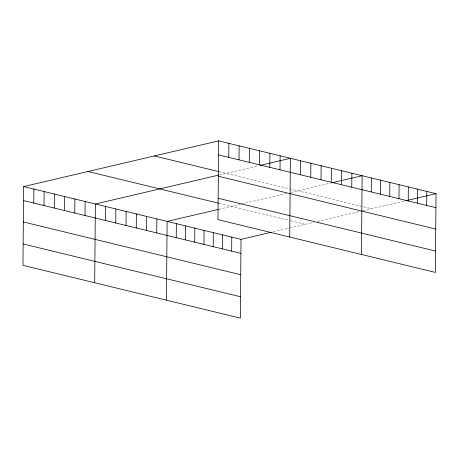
<?xml version="1.0" encoding="UTF-8"?>
<svg xmlns="http://www.w3.org/2000/svg" width="459" height="459" viewBox="0 0 459 459"><rect width="100%" height="100%" fill="white"/><g stroke="black" fill="none" stroke-linecap="round" stroke-linejoin="round"><path stroke-width="0.34" stroke-dasharray="2.29 1.72" d="M219.27 174.965L258.216 165.837M219 209.258L240.269 204.278M241.623 203.957L286.278 193.491M291.012 192.384L330.612 183.101M273.214 231.824L288.975 228.134M289.629 227.98L313.508 222.38M317.571 221.427L358.84 211.76M362.903 210.807L405.188 200.899M219.207 171.718L288.895 188.643M289.583 188.81L371.698 208.747M219.178 203.348L290.214 220.601M290.874 220.756L305.39 224.285"/><path stroke-width="0.69" d="M218.65 140.879L217.962 219.631L435.361 272.422L436.05 193.664L218.65 140.879L23.639 186.578L22.95 265.336L240.35 318.121L241.038 239.368L271.246 232.288M33.765 203.073L33.886 189.068M44.012 205.563L44.133 191.558M54.26 208.047L54.386 194.042M64.512 210.538L64.633 196.532M74.76 213.028L74.88 199.022M85.007 215.518L85.133 201.512M94.692 282.755L95.38 203.997L218.593 175.12M105.507 220.492L105.627 206.487M115.754 222.982L115.875 208.977M126.001 225.472L126.127 211.467M136.254 227.957L136.375 213.951M146.501 230.447L146.622 216.441M156.748 232.937L156.875 218.932M166.433 300.175L167.122 221.416L218.341 209.413M176.239 237.67L176.359 223.659M185.476 239.914L185.602 225.903M194.719 242.157L194.84 228.146M203.957 244.4L204.077 230.395M213.2 246.644L213.32 232.638M222.437 248.887L222.558 234.882M228.777 157.368L228.898 143.363M231.675 251.13L231.801 237.125M239.024 159.858L239.145 145.853M249.271 162.348L249.398 148.343M259.524 164.838L259.645 150.833M269.772 167.323L269.892 153.317M280.019 169.813L280.145 155.808M289.704 237.056L290.392 158.298L260.184 165.378M300.519 174.793L300.639 160.782M310.766 177.277L310.886 163.272M321.013 179.767L321.139 165.762M331.266 182.257L331.387 168.252M341.513 184.748L341.634 170.737M351.76 187.232L351.887 173.227M361.445 254.475L362.134 175.717L331.926 182.797M371.251 191.965L371.371 177.96M380.488 194.209L380.614 180.203M389.731 196.452L389.852 182.447M398.969 198.695L399.089 184.69M408.212 200.939L408.332 186.933M417.449 203.182L417.57 189.177M426.686 205.425L426.813 191.42M405.842 200.744L436.05 193.664M218.524 154.884L435.93 207.669M154.293 155.957L218.524 171.551M218.341 176.25L435.74 229.035M218.151 198.265L435.551 251.056M87.99 171.5L218.495 203.182M23.639 186.578L241.038 239.368M23.512 200.583L240.918 253.374M23.329 221.955L240.728 274.74M23.139 243.97L240.539 296.755"/></g></svg>
